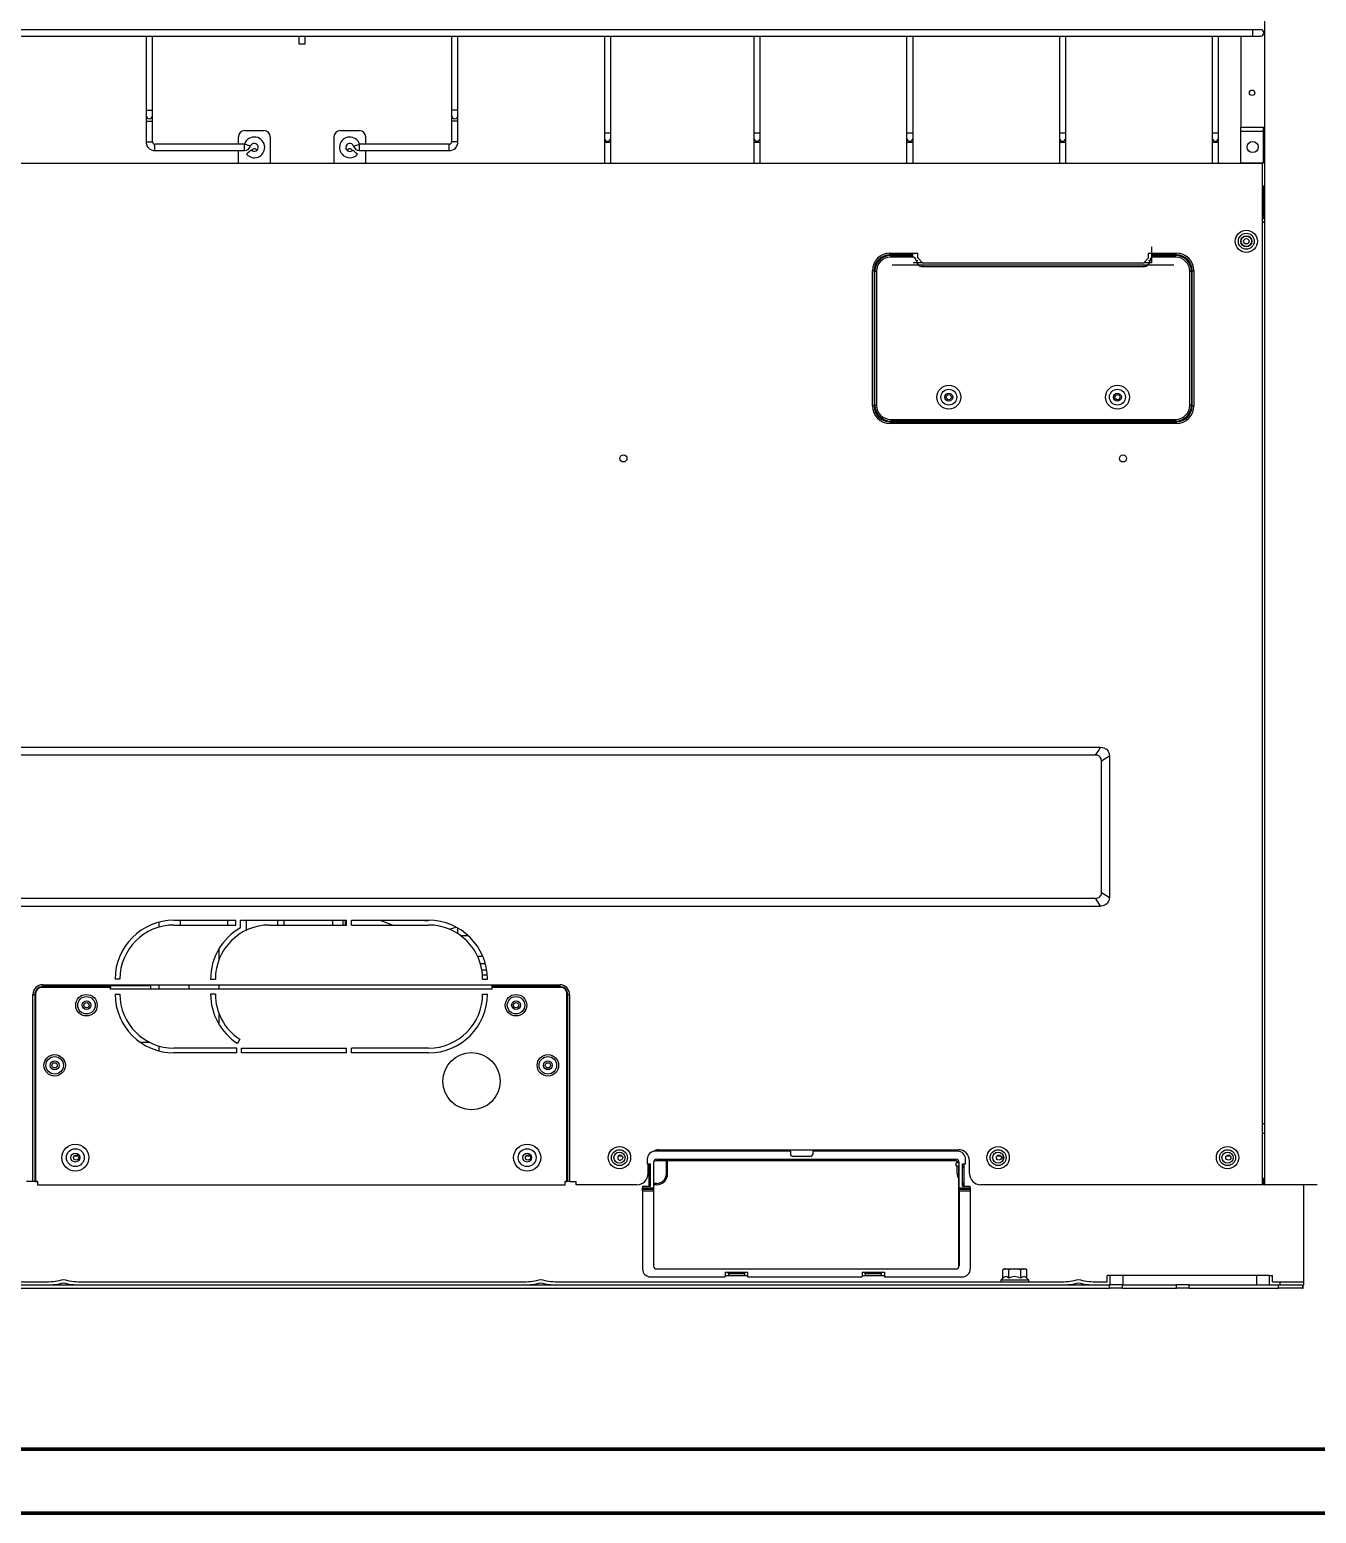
# Model space of a CAD drawing. Extents: x 594 to 813, y 174 to 240.
# Drawn here: x 733.66 to 741.77, y 173.79 to 183.15 of the extents above; entities that cross this region are included whole.
import ezdxf

# ---------------------------------------------------------------- set-up
doc = ezdxf.new("R2010")
doc.units = 0
doc.header["$MEASUREMENT"] = 0
doc.layers.add('AC.REF(S). PIPING', color=3, linetype='CONTINUOUS', lineweight=30)
doc.layers.add('UG-BORDER', color=20, linetype='CONTINUOUS', lineweight=80)
doc.layers.add('LG-Product', color=3, linetype='CONTINUOUS')

# ---------------------------------------------------------------- blocks, each defined once
blk = doc.blocks.new('UW1-2')
at = {"layer": 'LG-Product', "color": 3, "linetype": 'Continuous'}
for p, q in [((2356.92, 3231.21), (2356.92, 1782.69)), ((2349.4, 2510.96), (1150.65, 2510.96)), ((2351.9, 2510.96), (2349.4, 2510.96)), ((2349.4, 2510.37), (2349.4, 2510.96)), ((2349.4, 2508.96), (2349.4, 2510.37)), ((2349.4, 2507.54), (2349.4, 2508.96)), ((2349.4, 2506.95), (2349.4, 2507.54)), ((2353.74, 2510.96), (2351.9, 2510.96)), ((2354.41, 2510.96), (2353.74, 2510.96)), ((1150.65, 2506.95), (2349.4, 2506.95)), ((1651.72, 2506.95), (1651.72, 2460.31)), ((1655.73, 2460.31), (1655.73, 2506.95)), ((1748.02, 2506.95), (1748.02, 2501.93)), ((1748.02, 2501.93), (1748.6, 2501.93)), ((1748.6, 2501.93), (1750.02, 2501.93)), ((1750.02, 2501.93), (1751.44, 2501.93)), ((1751.44, 2501.93), (1752.03, 2501.93)), ((1752.03, 2501.93), (1752.03, 2506.95)), ((1844.32, 2506.95), (1844.32, 2460.31)), ((1848.33, 2460.31), (1848.33, 2506.95)), ((1940.62, 2506.95), (1940.62, 2445.76)), ((1944.63, 2445.76), (1944.63, 2506.95)), ((2034.92, 2506.95), (2034.92, 2445.76)), ((2038.93, 2445.76), (2038.93, 2506.95)), ((2131.22, 2506.95), (2131.22, 2445.76)), ((2135.23, 2445.76), (2135.23, 2506.95)), ((2227.52, 2506.95), (2227.52, 2445.76)), ((2231.53, 2445.76), (2231.53, 2506.95)), ((2323.82, 2506.95), (2323.82, 2445.76)), ((2327.83, 2445.76), (2327.83, 2506.95)), ((2341.87, 2506.95), (2341.87, 2449.47)), ((2349.4, 2506.95), (2351.9, 2506.95)), ((2351.9, 2506.95), (2353.74, 2506.95)), ((2353.74, 2506.95), (2354.41, 2506.95)), ((1651.72, 2460.31), (1651.72, 2457.83)), ((1651.72, 2460.31), (1652.3, 2460.31)), ((1651.72, 2457.83), (1651.72, 2456.8)), ((1651.72, 2456.8), (1651.72, 2455.78)), ((1651.72, 2455.78), (1651.72, 2453.29)), ((1651.72, 2453.29), (1651.72, 2440.25)), ((1651.72, 2453.29), (1652.3, 2453.29)), ((1652.3, 2460.31), (1653.72, 2460.31)), ((1652.3, 2453.29), (1653.72, 2453.29)), ((1653.72, 2460.31), (1655.14, 2460.31)), ((1653.72, 2453.29), (1655.14, 2453.29)), ((1655.14, 2460.31), (1655.73, 2460.31)), ((1655.14, 2453.29), (1655.73, 2453.29)), ((1655.73, 2457.83), (1655.73, 2460.31)), ((1655.73, 2456.8), (1655.73, 2457.83)), ((1655.73, 2455.78), (1655.73, 2456.8)), ((1655.73, 2453.29), (1655.73, 2455.78)), ((1655.73, 2440.25), (1655.73, 2453.29)), ((1844.32, 2460.31), (1844.32, 2457.83)), ((1844.9, 2460.31), (1844.32, 2460.31)), ((1844.32, 2457.83), (1844.32, 2456.8)), ((1844.32, 2456.8), (1844.32, 2455.78)), ((1844.32, 2455.78), (1844.32, 2453.29)), ((1844.32, 2453.29), (1844.32, 2440.25)), ((1844.9, 2453.29), (1844.32, 2453.29)), ((1846.32, 2460.31), (1844.9, 2460.31)), ((1846.32, 2453.29), (1844.9, 2453.29)), ((1847.74, 2460.31), (1846.32, 2460.31)), ((1847.74, 2453.29), (1846.32, 2453.29)), ((1848.33, 2460.31), (1847.74, 2460.31)), ((1848.33, 2453.29), (1847.74, 2453.29)), ((1848.33, 2457.83), (1848.33, 2460.31)), ((1848.33, 2456.8), (1848.33, 2457.83)), ((1848.33, 2455.78), (1848.33, 2456.8)), ((1848.33, 2453.29), (1848.33, 2455.78)), ((1848.33, 2440.25), (1848.33, 2453.29)), ((1709.9, 2438.75), (1709.9, 2443.35)), ((1713.91, 2447.36), (1725.95, 2447.36)), ((1729.96, 2443.35), (1729.96, 2426.7)), ((1770.09, 2443.35), (1770.09, 2426.7)), ((1774.1, 2447.36), (1786.14, 2447.36)), ((1790.15, 2438.75), (1790.15, 2443.35)), ((1940.62, 2445.76), (1940.62, 2443.63)), ((1941.2, 2445.76), (1940.62, 2445.76)), ((1940.62, 2443.63), (1940.62, 2442.75)), ((1940.62, 2442.75), (1940.62, 2441.87)), ((1940.62, 2441.87), (1940.62, 2439.74)), ((1942.62, 2445.76), (1941.2, 2445.76)), ((1944.04, 2445.76), (1942.62, 2445.76)), ((1944.63, 2445.76), (1944.04, 2445.76)), ((1944.63, 2443.63), (1944.63, 2445.76)), ((1944.63, 2442.75), (1944.63, 2443.63)), ((1944.63, 2441.87), (1944.63, 2442.75)), ((1944.63, 2439.74), (1944.63, 2441.87)), ((2034.92, 2445.76), (2034.92, 2443.63)), ((2035.5, 2445.76), (2034.92, 2445.76)), ((2034.92, 2443.63), (2034.92, 2442.75)), ((2034.92, 2442.75), (2034.92, 2441.87)), ((2034.92, 2441.87), (2034.92, 2439.74)), ((2036.92, 2445.76), (2035.5, 2445.76)), ((2038.34, 2445.76), (2036.92, 2445.76)), ((2038.93, 2445.76), (2038.34, 2445.76)), ((2038.93, 2443.63), (2038.93, 2445.76)), ((2038.93, 2442.75), (2038.93, 2443.63)), ((2038.93, 2441.87), (2038.93, 2442.75)), ((2038.93, 2439.74), (2038.93, 2441.87)), ((2131.22, 2445.76), (2131.22, 2443.63)), ((2131.8, 2445.76), (2131.22, 2445.76)), ((2131.22, 2443.63), (2131.22, 2442.75)), ((2131.22, 2442.75), (2131.22, 2441.87)), ((2131.22, 2441.87), (2131.22, 2439.74)), ((2133.22, 2445.76), (2131.8, 2445.76)), ((2134.64, 2445.76), (2133.22, 2445.76)), ((2135.23, 2445.76), (2134.64, 2445.76)), ((2135.23, 2443.63), (2135.23, 2445.76)), ((2135.23, 2442.75), (2135.23, 2443.63)), ((2135.23, 2441.87), (2135.23, 2442.75)), ((2135.23, 2439.74), (2135.23, 2441.87)), ((2227.52, 2445.76), (2227.52, 2443.63)), ((2228.1, 2445.76), (2227.52, 2445.76)), ((2227.52, 2443.63), (2227.52, 2442.75)), ((2227.52, 2442.75), (2227.52, 2441.87)), ((2227.52, 2441.87), (2227.52, 2439.74)), ((2229.52, 2445.76), (2228.1, 2445.76)), ((2230.94, 2445.76), (2229.52, 2445.76)), ((2231.53, 2445.76), (2230.94, 2445.76)), ((2231.53, 2443.63), (2231.53, 2445.76)), ((2231.53, 2442.75), (2231.53, 2443.63)), ((2231.53, 2441.87), (2231.53, 2442.75)), ((2231.53, 2439.74), (2231.53, 2441.87)), ((2323.82, 2445.76), (2323.82, 2443.63)), ((2324.41, 2445.76), (2323.82, 2445.76)), ((2323.82, 2443.63), (2323.82, 2442.75)), ((2323.82, 2442.75), (2323.82, 2441.87)), ((2323.82, 2441.87), (2323.82, 2439.74)), ((2325.82, 2445.76), (2324.41, 2445.76)), ((2327.24, 2445.76), (2325.82, 2445.76)), ((2327.83, 2445.76), (2327.24, 2445.76)), ((2327.83, 2443.63), (2327.83, 2445.76)), ((2327.83, 2442.75), (2327.83, 2443.63)), ((2327.83, 2441.87), (2327.83, 2442.75)), ((2327.83, 2439.74), (2327.83, 2441.87)), ((2341.87, 2446.97), (2341.87, 2449.47)), ((2341.87, 2449.47), (2356.12, 2449.47)), ((2341.87, 2426.9), (2341.87, 2446.97)), ((2341.87, 2446.97), (2356.12, 2446.97)), ((2356.12, 2426.9), (2356.12, 2449.47)), ((1651.72, 2440.25), (1652.3, 2440.25)), ((1652.3, 2440.25), (1653.72, 2440.25)), ((1653.72, 2440.25), (1655.14, 2440.25)), ((1655.14, 2440.25), (1655.73, 2440.25)), ((1713.73, 2438.75), (1657.23, 2438.75)), ((1657.23, 2438.16), (1657.23, 2438.75)), ((1657.23, 2436.74), (1657.23, 2438.16)), ((1657.23, 2435.32), (1657.23, 2436.74)), ((1657.23, 2434.73), (1657.23, 2435.32)), ((1657.23, 2434.73), (1713.73, 2434.73)), ((1709.9, 2426.7), (1709.9, 2434.73)), ((1714.28, 2438.57), (1713.73, 2438.75)), ((1713.73, 2438.16), (1713.73, 2438.75)), ((1713.73, 2436.74), (1713.73, 2438.16)), ((1713.73, 2435.32), (1713.73, 2436.74)), ((1713.73, 2434.73), (1713.73, 2435.32)), ((1715.63, 2438.13), (1714.28, 2438.57)), ((1715.5, 2432.8), (1715.06, 2432.4)), ((1716.56, 2433.74), (1715.5, 2432.8)), ((1716.98, 2437.69), (1715.63, 2438.13)), ((1717.62, 2434.68), (1716.56, 2433.74)), ((1717.54, 2437.51), (1716.98, 2437.69)), ((1718.06, 2435.07), (1717.62, 2434.68)), ((1781.99, 2435.07), (1782.43, 2434.68)), ((1782.43, 2434.68), (1783.49, 2433.74)), ((1782.5, 2437.51), (1783.06, 2437.69)), ((1783.06, 2437.69), (1784.41, 2438.13)), ((1783.49, 2433.74), (1784.55, 2432.8)), ((1784.41, 2438.13), (1785.76, 2438.57)), ((1784.55, 2432.8), (1784.99, 2432.4)), ((1785.76, 2438.57), (1786.32, 2438.75)), ((1842.81, 2438.75), (1786.32, 2438.75)), ((1786.32, 2438.16), (1786.32, 2438.75)), ((1786.32, 2436.74), (1786.32, 2438.16)), ((1786.32, 2435.32), (1786.32, 2436.74)), ((1786.32, 2434.73), (1786.32, 2435.32)), ((1786.32, 2434.73), (1842.81, 2434.73)), ((1790.15, 2426.7), (1790.15, 2434.73)), ((1842.81, 2438.16), (1842.81, 2438.75)), ((1842.81, 2436.74), (1842.81, 2438.16)), ((1842.81, 2435.32), (1842.81, 2436.74)), ((1842.81, 2434.73), (1842.81, 2435.32)), ((1844.9, 2440.25), (1844.32, 2440.25)), ((1846.32, 2440.25), (1844.9, 2440.25)), ((1847.74, 2440.25), (1846.32, 2440.25)), ((1848.33, 2440.25), (1847.74, 2440.25)), ((1940.62, 2439.74), (1940.62, 2426.7)), ((1941.2, 2439.74), (1940.62, 2439.74)), ((1942.62, 2439.74), (1941.2, 2439.74)), ((1944.04, 2439.74), (1942.62, 2439.74)), ((1944.63, 2439.74), (1944.04, 2439.74)), ((1944.63, 2426.7), (1944.63, 2439.74)), ((2034.92, 2439.74), (2034.92, 2426.7)), ((2035.5, 2439.74), (2034.92, 2439.74)), ((2036.92, 2439.74), (2035.5, 2439.74)), ((2038.34, 2439.74), (2036.92, 2439.74)), ((2038.93, 2439.74), (2038.34, 2439.74)), ((2038.93, 2426.7), (2038.93, 2439.74)), ((2131.22, 2439.74), (2131.22, 2426.7)), ((2131.8, 2439.74), (2131.22, 2439.74)), ((2133.22, 2439.74), (2131.8, 2439.74)), ((2134.64, 2439.74), (2133.22, 2439.74)), ((2135.23, 2439.74), (2134.64, 2439.74)), ((2135.23, 2426.7), (2135.23, 2439.74)), ((2227.52, 2439.74), (2227.52, 2426.7)), ((2228.1, 2439.74), (2227.52, 2439.74)), ((2229.52, 2439.74), (2228.1, 2439.74)), ((2230.94, 2439.74), (2229.52, 2439.74)), ((2231.53, 2439.74), (2230.94, 2439.74)), ((2231.53, 2426.7), (2231.53, 2439.74)), ((2323.82, 2439.74), (2323.82, 2426.7)), ((2324.41, 2439.74), (2323.82, 2439.74)), ((2325.82, 2439.74), (2324.41, 2439.74)), ((2327.24, 2439.74), (2325.82, 2439.74)), ((2327.83, 2439.74), (2327.24, 2439.74)), ((2327.83, 2426.7), (2327.83, 2439.74)), ((1143.63, 2426.7), (2355.42, 2426.7)), ((2341.87, 2426.9), (2356.12, 2426.9)), ((2343.08, 2426.69), (2343.08, 2426.9)), ((2355.42, 2426.7), (2355.42, 1782.69)), ((2356.92, 2426.9), (2356.12, 2426.9)), ((2355.92, 2412.45), (2355.42, 2412.45)), ((2355.92, 2412.45), (2355.92, 2391.59)), ((2355.92, 2390.12), (2355.4, 2390.12)), ((2355.92, 2390.12), (2355.4, 2390.12)), ((2355.92, 2391.59), (2355.42, 2391.59)), ((2356.92, 2389.29), (2355.42, 2389.29)), ((2355.92, 2390.12), (2355.92, 2390.12)), ((2120.68, 2370.02), (2138.24, 2370.02)), ((2120.68, 2369.31), (2120.68, 2370.02)), ((2120.68, 2369.02), (2120.68, 2369.31)), ((2135.23, 2369.02), (2120.68, 2369.02)), ((2120.68, 2368.88), (2120.68, 2369.02)), ((2120.68, 2368.5), (2120.68, 2368.88)), ((2121.19, 2368.52), (2135.23, 2368.52)), ((2121.19, 2368.22), (2121.19, 2368.52)), ((2121.19, 2367.51), (2121.19, 2368.22)), ((2135.23, 2367.51), (2121.19, 2367.51)), ((2135.23, 2367.83), (2135.23, 2368.12)), ((2135.23, 2367.51), (2135.23, 2367.83)), ((2138.24, 2367.01), (2138.24, 2370.02)), ((2138.24, 2367.01), (2141.25, 2364)), ((2280.68, 2364), (2283.69, 2367.01)), ((2283.69, 2367.01), (2283.69, 2370.02)), ((2283.69, 2370.02), (2301.25, 2370.02)), ((2285.7, 2374.03), (2285.7, 2364)), ((2285.7, 2369.04), (2286.2, 2369.04)), ((2285.7, 2368.52), (2286.7, 2368.52)), ((2286.2, 2369.02), (2286.2, 2369.04)), ((2301.25, 2369.02), (2286.2, 2369.02)), ((2286.2, 2368.88), (2286.2, 2369.02)), ((2286.2, 2369.02), (2286.2, 2369.02)), ((2286.2, 2368.52), (2286.2, 2368.88)), ((2286.7, 2368.52), (2300.75, 2368.52)), ((2286.7, 2368.52), (2286.7, 2368.22)), ((2286.7, 2368.22), (2286.7, 2367.51)), ((2300.75, 2367.51), (2286.7, 2367.51)), ((2300.75, 2368.52), (2300.75, 2368.22)), ((2300.75, 2368.22), (2300.75, 2367.51)), ((2301.25, 2369.31), (2301.25, 2370.02)), ((2301.25, 2369.02), (2301.25, 2369.31)), ((2301.25, 2368.88), (2301.25, 2369.02)), ((2301.25, 2368.5), (2301.25, 2368.88)), ((2109.65, 2273.72), (2109.65, 2358.99)), ((2110.36, 2358.99), (2109.65, 2358.99)), ((2110.65, 2358.99), (2110.36, 2358.99)), ((2110.65, 2358.99), (2110.65, 2273.72)), ((2110.79, 2358.99), (2110.65, 2358.99)), ((2111.17, 2358.99), (2110.79, 2358.99)), ((2111.15, 2274.22), (2111.15, 2358.49)), ((2111.45, 2358.49), (2111.15, 2358.49)), ((2112.16, 2358.49), (2111.45, 2358.49)), ((2112.16, 2358.49), (2112.16, 2274.22)), ((2299.64, 2362.5), (2122.09, 2362.5)), ((2141.25, 2364), (2135.23, 2364)), ((2137.24, 2365.51), (2137.95, 2365.51)), ((2137.95, 2365.51), (2138.24, 2365.51)), ((2141.25, 2364), (2280.68, 2364)), ((2141.25, 2362.5), (2141.25, 2362.2)), ((2141.25, 2362.2), (2141.25, 2361.5)), ((2280.68, 2361.5), (2141.25, 2361.5)), ((2285.7, 2364), (2280.68, 2364)), ((2280.68, 2362.5), (2280.68, 2362.2)), ((2280.68, 2362.2), (2280.68, 2361.5)), ((2283.69, 2365.51), (2283.99, 2365.51)), ((2283.99, 2365.51), (2284.7, 2365.51)), ((2309.77, 2274.22), (2309.77, 2358.49)), ((2310.48, 2358.49), (2309.77, 2358.49)), ((2310.78, 2358.49), (2310.48, 2358.49)), ((2310.76, 2358.99), (2311.14, 2358.99)), ((2310.78, 2358.49), (2310.78, 2274.22)), ((2311.14, 2358.99), (2311.28, 2358.99)), ((2311.28, 2273.72), (2311.28, 2358.99)), ((2311.28, 2358.99), (2311.57, 2358.99)), ((2311.57, 2358.99), (2312.28, 2358.99)), ((2312.28, 2358.99), (2312.28, 2273.72)), ((2110.36, 2273.72), (2109.65, 2273.72)), ((2110.65, 2273.72), (2110.36, 2273.72)), ((2110.79, 2273.72), (2110.65, 2273.72)), ((2111.17, 2273.72), (2110.79, 2273.72)), ((2111.45, 2274.22), (2111.15, 2274.22)), ((2112.16, 2274.22), (2111.45, 2274.22)), ((2310.48, 2274.22), (2309.77, 2274.22)), ((2310.78, 2274.22), (2310.48, 2274.22)), ((2310.76, 2273.72), (2311.14, 2273.72)), ((2311.14, 2273.72), (2311.28, 2273.72)), ((2311.28, 2273.72), (2311.57, 2273.72)), ((2311.57, 2273.72), (2312.28, 2273.72)), ((2120.68, 2264.2), (2120.68, 2263.83)), ((2121.19, 2265.2), (2300.75, 2265.2)), ((2121.19, 2265.2), (2121.19, 2264.49)), ((2121.19, 2264.49), (2121.19, 2264.19)), ((2300.75, 2264.19), (2121.19, 2264.19)), ((2300.75, 2265.2), (2300.75, 2264.49)), ((2300.75, 2264.49), (2300.75, 2264.19)), ((2301.25, 2264.2), (2301.25, 2263.83)), ((2120.68, 2263.83), (2120.68, 2263.69)), ((2120.68, 2263.69), (2301.25, 2263.69)), ((2120.68, 2263.69), (2120.68, 2263.4)), ((2120.68, 2263.4), (2120.68, 2262.69)), ((2301.25, 2262.69), (2120.68, 2262.69)), ((2301.25, 2263.83), (2301.25, 2263.69)), ((2301.25, 2263.69), (2301.25, 2263.4)), ((2301.25, 2263.4), (2301.25, 2262.69)), ((1245.54, 2058.55), (2253.5, 2058.55)), ((2252.12, 2056.34), (2253.5, 2058.55)), ((2253.5, 2058.55), (2255.64, 2058.19)), ((2255.64, 2058.19), (2257.17, 2057.33)), ((2250.36, 2053.54), (1248.68, 2053.54)), ((2250.36, 2053.54), (2252.12, 2056.34)), ((2251.35, 2053.42), (2250.36, 2053.54)), ((2252.4, 2053), (2251.35, 2053.42)), ((2253.28, 2052.24), (2252.4, 2053)), ((2253.86, 2051.22), (2253.28, 2052.24)), ((2254.1, 2049.79), (2253.86, 2051.22)), ((2256.31, 2051.18), (2254.1, 2049.79)), ((2254.1, 1967), (2254.1, 2049.79)), ((2259.12, 2052.94), (2256.31, 2051.18)), ((2257.17, 2057.33), (2258.32, 2056)), ((2258.32, 2056), (2258.95, 2054.42)), ((2258.95, 2054.42), (2259.12, 2052.94)), ((2259.12, 2052.94), (2259.12, 1963.85)), ((2252.8, 1964.07), (2253.57, 1964.96)), ((2253.57, 1964.96), (2253.99, 1966.01)), ((2253.99, 1966.01), (2254.1, 1967)), ((2254.1, 1967), (2256.91, 1965.24)), ((2256.91, 1965.24), (2259.12, 1963.85)), ((1245.54, 1958.24), (2253.5, 1958.24)), ((1248.68, 1963.25), (2250.36, 1963.25)), ((2250.36, 1963.25), (2251.78, 1963.5)), ((2251.74, 1961.05), (2250.36, 1963.25)), ((2253.5, 1958.24), (2251.74, 1961.05)), ((2251.78, 1963.5), (2252.8, 1964.07)), ((2254.99, 1958.41), (2253.5, 1958.24)), ((2256.56, 1959.04), (2254.99, 1958.41)), ((2257.89, 1960.19), (2256.56, 1959.04)), ((2258.75, 1961.71), (2257.89, 1960.19)), ((2259.12, 1963.85), (2258.75, 1961.71)), ((1659.64, 1948.14), (1659.64, 1945.01)), ((1669.27, 1949.41), (1708.19, 1949.41)), ((1669.27, 1946.4), (1708.19, 1946.4)), ((1673.11, 1949.41), (1673.11, 1946.4)), ((1703.2, 1946.4), (1703.2, 1949.41)), ((1708.19, 1946.4), (1708.19, 1949.41)), ((1711.2, 1949.41), (1778.11, 1949.41)), ((1711.2, 1944.61), (1711.2, 1949.41)), ((1714.81, 1949.41), (1714.81, 1943.1)), ((1714.81, 1949.41), (1714.81, 1943.1)), ((1729.46, 1946.4), (1778.11, 1946.4)), ((1734.78, 1946.4), (1734.78, 1949.41)), ((1738.6, 1949.41), (1738.6, 1946.4)), ((1769.5, 1946.4), (1769.5, 1949.41)), ((1775.83, 1949.41), (1775.83, 1946.4)), ((1777.12, 1949.41), (1777.12, 1947.9)), ((1777.12, 1947.9), (1777.12, 1946.4)), ((1778.11, 1946.4), (1778.11, 1949.41)), ((1781.12, 1946.4), (1781.12, 1949.41)), ((1781.12, 1949.41), (1829.77, 1949.41)), ((1781.12, 1946.4), (1829.77, 1946.4)), ((1799, 1949.41), (1807.41, 1946.4)), ((1805.21, 1946.79), (1805.21, 1947.19)), ((1805.21, 1946.4), (1805.21, 1946.79)), ((1806.5, 1946.4), (1806.5, 1946.73)), ((1843.01, 1943.73), (1847.28, 1945.02)), ((1848.34, 1940.9), (1848.34, 1944.43)), ((1854.99, 1939.53), (1850.3, 1939.53)), ((1697.71, 1924.76), (1697.71, 1931.52)), ((1860.64, 1926.79), (1863.94, 1926.79)), ((1865.59, 1922.03), (1862.46, 1922.03)), ((1863.38, 1918.11), (1865.01, 1918.11)), ((1865.01, 1918.11), (1866.43, 1918.11)), ((1586.51, 1908.78), (1629.15, 1908.78)), ((1586.51, 1908.78), (1586.51, 1907.93)), ((1629.15, 1908.78), (1869.9, 1908.78)), ((1629.15, 1908.78), (1629.15, 1907.93)), ((1635.16, 1912.3), (1632.16, 1912.3)), ((1654.62, 1905.88), (1654.62, 1908.78)), ((1659.64, 1908.79), (1659.64, 1905.88)), ((1678.6, 1908.78), (1678.6, 1905.88)), ((1692.34, 1912.3), (1695.35, 1912.3)), ((1697.71, 1905.88), (1697.71, 1908.78)), ((1863.76, 1915.1), (1866.78, 1915.1)), ((1863.88, 1912.3), (1866.89, 1912.3)), ((1869.9, 1908.78), (1912.53, 1908.78)), ((1869.9, 1907.93), (1869.9, 1908.78)), ((1912.53, 1907.93), (1912.53, 1908.78)), ((1580.29, 1784.7), (1580.29, 1902.56)), ((1580.29, 1902.56), (1581.14, 1902.56)), ((1581.14, 1902.56), (1581.5, 1902.56)), ((1581.5, 1902.56), (1581.5, 1784.7)), ((1581.62, 1902.56), (1581.5, 1902.56)), ((1581.9, 1902.56), (1581.62, 1902.56)), ((1581.9, 1902.56), (1581.9, 1784.7)), ((1582, 1903.07), (1582, 1784.7)), ((1629.15, 1907.08), (1586.01, 1907.08)), ((1586.51, 1907.93), (1586.51, 1907.58)), ((1629.15, 1907.58), (1586.51, 1907.58)), ((1586.51, 1907.46), (1586.51, 1907.58)), ((1586.51, 1907.18), (1586.51, 1907.46)), ((1629.15, 1907.18), (1586.51, 1907.18)), ((1629.15, 1908.37), (1638.46, 1908.37)), ((1629.15, 1907.93), (1629.15, 1907.58)), ((1629.15, 1907.58), (1629.15, 1907.46)), ((1629.15, 1907.46), (1629.15, 1907.18)), ((1629.15, 1907.18), (1629.15, 1907.08)), ((1629.15, 1905.88), (1629.15, 1907.08)), ((1869.9, 1905.88), (1629.15, 1905.88)), ((1632.16, 1902.87), (1635.16, 1902.87)), ((1638.46, 1908.37), (1646.99, 1908.37)), ((1646.99, 1908.37), (1654.63, 1908.37)), ((1695.35, 1902.87), (1692.34, 1902.87)), ((1863.88, 1902.87), (1866.89, 1902.87)), ((1869.9, 1907.58), (1869.9, 1907.93)), ((1912.53, 1907.58), (1869.9, 1907.58)), ((1869.9, 1907.46), (1869.9, 1907.58)), ((1869.9, 1907.18), (1869.9, 1907.46)), ((1869.9, 1907.18), (1869.9, 1907.08)), ((1912.53, 1907.18), (1869.9, 1907.18)), ((1913.03, 1907.08), (1869.9, 1907.08)), ((1869.9, 1905.88), (1869.9, 1907.08)), ((1912.53, 1907.58), (1912.53, 1907.93)), ((1912.53, 1907.58), (1912.53, 1907.46)), ((1912.53, 1907.46), (1912.53, 1907.18)), ((1917.04, 1784.7), (1917.04, 1903.07)), ((1917.14, 1784.7), (1917.14, 1902.56)), ((1917.43, 1902.56), (1917.14, 1902.56)), ((1917.54, 1902.56), (1917.43, 1902.56)), ((1917.54, 1784.7), (1917.54, 1902.56)), ((1917.54, 1902.56), (1917.9, 1902.56)), ((1917.9, 1902.56), (1918.75, 1902.56)), ((1918.75, 1902.56), (1918.75, 1784.7)), ((1697.71, 1883.64), (1697.71, 1890.4)), ((1651.12, 1872.37), (1648.11, 1872.37)), ((1654, 1872.37), (1651.12, 1872.37)), ((1710.73, 1874.36), (1709.22, 1871.75)), ((1659.64, 1870.15), (1659.64, 1867.02)), ((1708.8, 1868.76), (1669.27, 1868.76)), ((1708.8, 1865.75), (1669.27, 1865.75)), ((1708.8, 1865.75), (1708.8, 1868.76)), ((1711.81, 1865.75), (1711.81, 1868.76)), ((1711.81, 1868.76), (1778.11, 1868.76)), ((1778.11, 1865.75), (1711.81, 1865.75)), ((1778.11, 1865.75), (1778.11, 1868.76)), ((1781.12, 1865.75), (1781.12, 1868.76)), ((1829.77, 1868.76), (1781.12, 1868.76)), ((1829.77, 1865.75), (1781.12, 1865.75)), ((1904.24, 1856.46), (1905.78, 1856.46)), ((2356.92, 1821.14), (2355.42, 1821.14)), ((2355.42, 1815.12), (2356.92, 1815.12)), ((1608.84, 1800.75), (1606.33, 1800.75)), ((1893.72, 1800.75), (1891.21, 1800.75)), ((1951.86, 1800.75), (1949.39, 1800.75)), ((1950.57, 1801.35), (1951.19, 1801.26)), ((1951.33, 1798.29), (1950.73, 1798.14)), ((1951.19, 1801.26), (1951.73, 1800.93)), ((1951.84, 1798.67), (1951.33, 1798.29)), ((1951.73, 1800.93), (1952.1, 1800.43)), ((1952.16, 1799.2), (1951.84, 1798.67)), ((1952.1, 1800.43), (1952.25, 1799.82)), ((1952.25, 1799.82), (1952.16, 1799.2)), ((1967.7, 1798.74), (1967.7, 1795.73)), ((1971.71, 1796.74), (1971.71, 1780.69)), ((2057.99, 1803.76), (1972.72, 1803.76)), ((2161.81, 1797.74), (1973.22, 1797.74)), ((1973.72, 1798.74), (2162.31, 1798.74)), ((1975.22, 1804.76), (2163.82, 1804.76)), ((1979.74, 1789.71), (1979.74, 1797.74)), ((1980.54, 1789.71), (1980.54, 1797.74)), ((2057.99, 1803.76), (2057.99, 1801.75)), ((2058.99, 1800.75), (2071.03, 1800.75)), ((2163.32, 1803.76), (2072.03, 1803.76)), ((2072.03, 1803.76), (2072.03, 1801.75)), ((2164.32, 1796.53), (2162.43, 1796.53)), ((2162.43, 1794.53), (2162.43, 1796.53)), ((2163.12, 1796.53), (2163.12, 1797.25)), ((2164.32, 1780.69), (2164.32, 1796.74)), ((2168.33, 1795.73), (2168.33, 1798.74)), ((2170.84, 1789.71), (2170.84, 1797.74)), ((2190.65, 1800.75), (2188.15, 1800.75)), ((2192.16, 1798.45), (2192.16, 1801.04)), ((2335.3, 1800.75), (2332.79, 1800.75)), ((1967.7, 1795.73), (1969.71, 1795.73)), ((1968.2, 1789.71), (1968.2, 1795.73)), ((1968.7, 1795.73), (1968.7, 1781.69)), ((1968.7, 1793.73), (1969.41, 1793.73)), ((1969.2, 1793.73), (1969.2, 1795.73)), ((1969.41, 1793.73), (1969.71, 1793.73)), ((1969.71, 1781.69), (1969.71, 1795.73)), ((2162.43, 1794.53), (2164.32, 1794.53)), ((2163.12, 1789.71), (2163.12, 1794.53)), ((2163.82, 1794.53), (2163.82, 1730.53)), ((2166.33, 1781.69), (2166.33, 1795.73)), ((2166.33, 1795.73), (2168.33, 1795.73)), ((2166.33, 1794.53), (2167.33, 1794.53)), ((2166.33, 1793.73), (2166.62, 1793.73)), ((2166.62, 1793.73), (2167.33, 1793.73)), ((2167.33, 1795.73), (2167.33, 1781.69)), ((1580.29, 1784.7), (1576.28, 1784.7)), ((1581.14, 1784.7), (1580.29, 1784.7)), ((1581.5, 1784.7), (1581.14, 1784.7)), ((1581.62, 1784.7), (1581.5, 1784.7)), ((1581.9, 1784.7), (1581.62, 1784.7)), ((1581.9, 1784.7), (1583.2, 1784.7)), ((1583.2, 1784.7), (1582, 1784.7)), ((1583.2, 1784.7), (1583.2, 1782.69)), ((1583.2, 1782.69), (1915.84, 1782.69)), ((1915.84, 1782.69), (1915.84, 1784.7)), ((1915.84, 1784.7), (1917.04, 1784.7)), ((1917.14, 1784.7), (1915.84, 1784.7)), ((1917.43, 1784.7), (1917.14, 1784.7)), ((1917.54, 1784.7), (1917.43, 1784.7)), ((1917.9, 1784.7), (1917.54, 1784.7)), ((1918.75, 1784.7), (1917.9, 1784.7)), ((1918.75, 1784.7), (1922.76, 1784.7)), ((1922.76, 1782.69), (1922.76, 1784.7)), ((1961.18, 1782.69), (1922.76, 1782.69)), ((1964.69, 1781.69), (1969.71, 1781.69)), ((1964.69, 1781.69), (1964.69, 1780.69)), ((1964.69, 1780.69), (1971.71, 1780.69)), ((1964.69, 1779.98), (1964.69, 1780.69)), ((1964.69, 1779.68), (1964.69, 1779.98)), ((1964.69, 1779.39), (1964.69, 1779.68)), ((1971.71, 1779.68), (1964.69, 1779.68)), ((1964.69, 1778.68), (1964.69, 1779.39)), ((1964.69, 1778.68), (1964.69, 1729.53)), ((1971.71, 1778.68), (1964.69, 1778.68)), ((1969.41, 1783.7), (1968.7, 1783.7)), ((1969.2, 1782.69), (1968.7, 1782.69)), ((1969.07, 1782.69), (1968.7, 1782.69)), ((1969.2, 1782.69), (1969.07, 1782.69)), ((1969.2, 1781.69), (1969.2, 1783.69)), ((1969.71, 1783.7), (1969.41, 1783.7)), ((1973.52, 1783.49), (1971.71, 1783.49)), ((1973.52, 1782.69), (1971.71, 1782.69)), ((1971.71, 1780.69), (1971.71, 1779.98)), ((1971.71, 1779.98), (1971.71, 1779.68)), ((1971.71, 1779.68), (1971.71, 1779.39)), ((1971.71, 1779.39), (1971.71, 1778.68)), ((1971.71, 1778.68), (1971.71, 1731.53)), ((2164.32, 1780.69), (2171.34, 1780.69)), ((2164.32, 1779.98), (2164.32, 1780.69)), ((2164.32, 1779.68), (2164.32, 1779.98)), ((2171.34, 1779.68), (2164.32, 1779.68)), ((2164.32, 1779.39), (2164.32, 1779.68)), ((2164.32, 1778.68), (2164.32, 1779.39)), ((2171.34, 1778.68), (2164.32, 1778.68)), ((2164.32, 1778.68), (2164.32, 1731.53)), ((2166.62, 1783.7), (2166.33, 1783.7)), ((2166.57, 1782.69), (2166.33, 1782.69)), ((2166.33, 1781.69), (2171.34, 1781.69)), ((2166.82, 1782.69), (2166.57, 1782.69)), ((2167.33, 1783.7), (2166.62, 1783.7)), ((2166.82, 1783.7), (2166.82, 1782.69)), ((2166.82, 1782.69), (2167.33, 1782.69)), ((2171.34, 1780.69), (2171.34, 1781.69)), ((2171.34, 1780.69), (2171.34, 1779.98)), ((2171.34, 1779.98), (2171.34, 1779.68)), ((2171.34, 1779.68), (2171.34, 1779.39)), ((2171.34, 1779.39), (2171.34, 1778.68)), ((2171.34, 1778.68), (2171.34, 1729.53)), ((2355.42, 1782.69), (2177.86, 1782.69)), ((2355.42, 1786.7), (2356.12, 1786.7)), ((2356.12, 1782.69), (2356.12, 1786.7)), ((2356.12, 1782.69), (2356.92, 1782.69)), ((2390.02, 1782.69), (2356.92, 1782.69)), ((2381.7, 1721.5), (2381.7, 1782.69)), ((1270.93, 1721.5), (1589.12, 1721.5)), ((1609.99, 1721.5), (1890.06, 1721.5)), ((1910.93, 1721.5), (2229.12, 1721.5)), ((1969.71, 1724.51), (2016.86, 1724.51)), ((1973.72, 1729.53), (2162.31, 1729.53)), ((2016.86, 1727.52), (2030.9, 1727.52)), ((2016.86, 1727.52), (2016.86, 1724.51)), ((2016.86, 1725.51), (2030.91, 1725.51)), ((2018.87, 1727.23), (2018.87, 1727.52)), ((2018.87, 1726.52), (2018.87, 1727.23)), ((2018.87, 1726.52), (2018.87, 1725.51)), ((2028.9, 1726.52), (2018.87, 1726.52)), ((2028.9, 1727.52), (2028.9, 1727.23)), ((2028.9, 1727.23), (2028.9, 1726.52)), ((2028.9, 1726.52), (2028.9, 1725.51)), ((2030.9, 1727.52), (2030.9, 1724.51)), ((2030.9, 1724.51), (2103.13, 1724.51)), ((2103.13, 1727.52), (2117.17, 1727.52)), ((2103.13, 1727.52), (2103.13, 1724.51)), ((2103.13, 1725.51), (2117.17, 1725.51)), ((2105.14, 1727.23), (2105.14, 1727.52)), ((2105.14, 1726.52), (2105.14, 1727.23)), ((2105.14, 1726.52), (2105.14, 1725.51)), ((2115.17, 1726.52), (2105.14, 1726.52)), ((2115.17, 1727.52), (2115.17, 1727.23)), ((2115.17, 1727.23), (2115.17, 1726.52)), ((2115.17, 1726.52), (2115.17, 1725.51)), ((2117.17, 1727.52), (2117.17, 1724.51)), ((2117.17, 1724.51), (2166.33, 1724.51)), ((2191.9, 1723.73), (2190.65, 1722.5)), ((2190.65, 1722.5), (2190.65, 1721.5)), ((2191.18, 1722.5), (2190.65, 1722.5)), ((2192.71, 1722.5), (2191.18, 1722.5)), ((2192.91, 1729.53), (2191.9, 1728.94)), ((2193.65, 1729.52), (2191.9, 1728.94)), ((2191.9, 1723.73), (2191.9, 1728.94)), ((2192.74, 1724.39), (2191.9, 1723.73)), ((2195.04, 1722.5), (2192.71, 1722.5)), ((2193.99, 1724.7), (2192.74, 1724.39)), ((2192.91, 1729.53), (2193.13, 1729.53)), ((2193.13, 1729.53), (2193.78, 1729.53)), ((2193.78, 1729.53), (2193.65, 1729.52)), ((2194.74, 1729.37), (2193.78, 1729.53)), ((2193.78, 1729.53), (2196.17, 1729.53)), ((2194.87, 1724.37), (2193.99, 1724.7)), ((2195.67, 1728.94), (2194.74, 1729.37)), ((2195.67, 1723.73), (2194.87, 1724.37)), ((2197.91, 1722.5), (2195.04, 1722.5)), ((2196.36, 1729.13), (2195.67, 1728.94)), ((2195.67, 1723.73), (2195.67, 1728.94)), ((2196.43, 1724.07), (2195.67, 1723.73)), ((2196.17, 1729.53), (2199.43, 1729.53)), ((2199.43, 1729.53), (2196.36, 1729.13)), ((2199.26, 1724.71), (2196.43, 1724.07)), ((2200.95, 1722.5), (2197.91, 1722.5)), ((2201.94, 1724.25), (2199.26, 1724.71)), ((2200.25, 1729.5), (2199.43, 1729.53)), ((2199.43, 1729.53), (2202.69, 1729.53)), ((2203.19, 1728.94), (2200.25, 1729.5)), ((2203.82, 1722.5), (2200.95, 1722.5)), ((2203.19, 1723.73), (2201.94, 1724.25)), ((2202.69, 1729.53), (2205.08, 1729.53)), ((2204.94, 1729.52), (2203.19, 1728.94)), ((2203.19, 1723.73), (2203.19, 1728.94)), ((2204.03, 1724.39), (2203.19, 1723.73)), ((2206.15, 1722.5), (2203.82, 1722.5)), ((2205.28, 1724.7), (2204.03, 1724.39)), ((2205.08, 1729.53), (2204.94, 1729.52)), ((2206.04, 1729.37), (2205.08, 1729.53)), ((2205.08, 1729.53), (2205.73, 1729.53)), ((2206.16, 1724.37), (2205.28, 1724.7)), ((2205.73, 1729.53), (2205.95, 1729.53)), ((2206.96, 1728.94), (2205.95, 1729.53)), ((2206.96, 1728.94), (2206.04, 1729.37)), ((2207.68, 1722.5), (2206.15, 1722.5)), ((2206.96, 1723.73), (2206.16, 1724.37)), ((2206.96, 1723.73), (2206.96, 1728.94)), ((2208.21, 1722.5), (2206.96, 1723.73)), ((2208.21, 1722.5), (2207.68, 1722.5)), ((2208.21, 1721.5), (2208.21, 1722.5)), ((2249.99, 1721.5), (2257.61, 1721.5)), ((2259.62, 1725.51), (2257.61, 1725.51)), ((2257.61, 1721.5), (2257.61, 1725.51)), ((2259.62, 1719.5), (2259.62, 1725.51)), ((2260.23, 1725.51), (2259.62, 1725.51)), ((2261.97, 1725.51), (2260.23, 1725.51)), ((2264.57, 1725.51), (2261.97, 1725.51)), ((2267.64, 1725.51), (2264.57, 1725.51)), ((2267.64, 1719.5), (2267.64, 1725.51)), ((2351.91, 1725.51), (2267.64, 1725.51)), ((2351.91, 1719.5), (2351.91, 1725.51)), ((2354.98, 1725.51), (2351.91, 1725.51)), ((2357.58, 1725.51), (2354.98, 1725.51)), ((2359.32, 1725.51), (2357.58, 1725.51)), ((2359.93, 1725.51), (2359.32, 1725.51)), ((2359.93, 1719.5), (2359.93, 1725.51)), ((2359.93, 1725.51), (2361.94, 1725.51)), ((2361.94, 1721.5), (2361.94, 1725.51)), ((2361.94, 1721.5), (2366.65, 1721.5)), ((2366.65, 1721.5), (2370.55, 1721.5)), ((2366.65, 1719.5), (2366.65, 1721.5)), ((2370.55, 1721.5), (2374.17, 1721.5)), ((2374.17, 1721.5), (2377.29, 1721.5)), ((2377.29, 1721.5), (2379.68, 1721.5)), ((2379.68, 1721.5), (2381.19, 1721.5)), ((2381.19, 1721.5), (2381.7, 1721.5)), ((2381.7, 1719.5), (2381.7, 1721.5)), ((1240.03, 1719.5), (2259.22, 1719.5)), ((1240.03, 1717.49), (2259.22, 1717.49)), ((1592.93, 1719.68), (1592.93, 1719.54)), ((1592.93, 1719.54), (1592.93, 1719.5)), ((1906.31, 1719.56), (1906.31, 1719.76)), ((1906.31, 1719.5), (1906.31, 1719.56)), ((2259.22, 1719.5), (2259.62, 1719.5)), ((2259.22, 1717.49), (2259.22, 1719.5)), ((2259.83, 1717.49), (2259.22, 1717.49)), ((2260.19, 1719.5), (2259.62, 1719.5)), ((2261.29, 1719.5), (2259.62, 1719.5)), ((2261.57, 1717.49), (2259.83, 1717.49)), ((2261.83, 1719.5), (2260.19, 1719.5)), ((2263.99, 1719.5), (2261.29, 1719.5)), ((2264.17, 1717.49), (2261.57, 1717.49)), ((2264.3, 1719.5), (2261.83, 1719.5)), ((2267.24, 1719.5), (2263.99, 1719.5)), ((2267.24, 1717.49), (2264.17, 1717.49)), ((2267.24, 1719.5), (2264.3, 1719.5)), ((2267.24, 1719.5), (2301.35, 1719.5)), ((2267.24, 1717.49), (2267.24, 1719.5)), ((2267.24, 1717.49), (2301.35, 1717.49)), ((2304.42, 1719.5), (2301.35, 1719.5)), ((2301.35, 1717.49), (2301.35, 1719.5)), ((2304.42, 1717.49), (2301.35, 1717.49)), ((2307.02, 1719.5), (2304.42, 1719.5)), ((2307.02, 1717.49), (2304.42, 1717.49)), ((2308.76, 1719.5), (2307.02, 1719.5)), ((2308.76, 1717.49), (2307.02, 1717.49)), ((2309.37, 1719.5), (2308.76, 1719.5)), ((2309.37, 1717.49), (2308.76, 1717.49)), ((2309.37, 1719.5), (2365.75, 1719.5)), ((2309.37, 1717.49), (2309.37, 1719.5)), ((2309.37, 1717.49), (2365.75, 1717.49)), ((2365.75, 1719.5), (2366.2, 1719.5)), ((2365.75, 1717.49), (2365.75, 1719.5)), ((2369.64, 1717.49), (2365.75, 1717.49)), ((2366.2, 1719.5), (2366.65, 1719.5)), ((2366.63, 1719.5), (2366.65, 1719.5)), ((2366.65, 1719.5), (2370.55, 1719.5)), ((2373.27, 1717.49), (2369.64, 1717.49)), ((2370.55, 1719.5), (2374.17, 1719.5)), ((2376.39, 1717.49), (2373.27, 1717.49)), ((2374.17, 1719.5), (2377.29, 1719.5)), ((2378.78, 1717.49), (2376.39, 1717.49)), ((2377.29, 1719.5), (2379.68, 1719.5)), ((2380.28, 1717.49), (2378.78, 1717.49)), ((2379.68, 1719.5), (2381.19, 1719.5)), ((2380.8, 1717.49), (2380.28, 1717.49)), ((2380.78, 1717.49), (2381.2, 1717.49)), ((2380.8, 1719.5), (2380.8, 1717.49)), ((2381.19, 1719.5), (2381.7, 1719.5)), ((2381.2, 1717.49), (2381.2, 1719.5))]:
    blk.add_line(p, q, dxfattribs=at)
for centre, radius in [((2349, 2471.14), 1.71), ((2349.4, 2436.93), 3.51), ((2345.38, 2377.55), 7.02), ((2345.38, 2377.55), 5.02), ((2345.38, 2377.55), 3.51), ((2345.38, 2377.55), 3.31), ((2345.38, 2377.55), 1.71), ((2157.8, 2279.24), 7.52), ((2157.8, 2279.24), 5.02), ((2264.13, 2279.24), 7.52), ((2264.13, 2279.24), 5.02), ((2157.8, 2279.24), 2.51), ((2157.8, 2279.24), 1.61), ((2264.13, 2279.24), 2.51), ((2264.13, 2279.24), 1.61), ((1952.65, 2240.62), 2.25), ((2267.64, 2240.62), 2.25), ((1614.1, 1895.84), 6.77), ((1614.1, 1895.84), 5.5), ((1884.94, 1895.84), 6.77), ((1884.94, 1895.84), 5.5), ((1614.1, 1895.84), 2.76), ((1614.1, 1895.84), 1.66), ((1884.94, 1895.84), 2.76), ((1884.94, 1895.84), 1.66), ((1594.04, 1857.93), 6.77), ((1594.04, 1857.93), 5.5), ((1856.86, 1847.89), 18.06), ((1905.01, 1857.93), 6.77), ((1905.01, 1857.93), 5.5), ((1594.04, 1857.93), 2.76), ((1594.04, 1857.93), 1.66), ((1905.01, 1857.93), 2.76), ((1905.01, 1857.93), 1.66), ((1607.08, 1799.74), 8.53), ((1891.97, 1799.74), 8.53), ((1950.15, 1799.74), 7.02), ((2188.9, 1799.74), 7.02), ((2333.55, 1799.74), 7.02), ((1607.08, 1799.74), 5.63), ((1607.08, 1799.74), 2.76), ((1607.58, 1799.75), 1.61), ((1891.97, 1799.74), 5.63), ((1891.97, 1799.74), 2.76), ((1892.47, 1799.75), 1.61), ((1950.15, 1799.74), 5.02), ((1950.15, 1799.74), 3.51), ((2188.9, 1799.74), 5.02), ((2188.9, 1799.74), 3.51), ((2189.4, 1799.75), 1.61), ((2333.55, 1799.74), 5.02), ((2333.55, 1799.74), 3.51), ((2334.05, 1799.75), 1.61)]:
    blk.add_circle(centre, radius, dxfattribs=at)
for centre, radius, start, end in [((2354.41, 2508.96), 2.01, 270, 90), ((1653.72, 2456.8), 2.01, 180, 270), ((1653.72, 2456.8), 2.01, 270, 0), ((1846.32, 2456.8), 2.01, 180, 0), ((1713.91, 2443.35), 4.01, 90, 180), ((1719.93, 2436.74), 6.52, 0, 162.07979), ((1725.95, 2443.35), 4.01, 0, 90), ((1774.1, 2443.35), 4.01, 90, 180), ((1780.12, 2436.74), 6.52, 17.92021, 318.30988), ((1786.14, 2443.35), 4.01, 0, 90), ((1942.62, 2442.75), 2.01, 180, 0), ((2036.92, 2442.75), 2.01, 180, 0), ((2133.22, 2442.75), 2.01, 180, 0), ((2229.52, 2442.75), 2.01, 180, 0), ((2325.82, 2442.75), 2.01, 180, 0), ((1657.23, 2440.25), 5.52, 180, 270), ((1657.23, 2440.25), 1.5, 180, 270), ((1713.73, 2438.75), 4.01, 270, 342.07979), ((1719.93, 2436.74), 6.52, 221.69012, 0), ((1719.93, 2436.74), 2.51, 221.69011, 162.07979), ((1719.93, 2434.22), 1.61, 90, 161.01), ((1719.93, 2434.22), 1.61, 18.99, 90), ((1780.12, 2436.74), 2.51, 17.92021, 180), ((1780.12, 2436.74), 2.51, 180, 318.30989), ((1780.12, 2434.22), 1.61, 90, 161.01), ((1780.12, 2434.22), 1.61, 18.99, 90), ((1786.32, 2438.75), 4.01, 197.92021, 270), ((1842.81, 2440.25), 1.5, 270, 0), ((1842.81, 2440.25), 5.52, 270, 0), ((2120.68, 2358.99), 11.03, 90, 180), ((2120.68, 2358.99), 10.03, 90, 180), ((2121.19, 2358.49), 10.03, 90, 180), ((2121.19, 2358.49), 9.03, 90, 180), ((2135.23, 2365.51), 2.01, 0, 90), ((2286.7, 2365.51), 2.01, 90, 180), ((2286.7, 2365.51), 3.01, 90, 109.47234), ((2300.75, 2358.49), 10.03, 0, 90), ((2300.75, 2358.49), 9.03, 0, 90), ((2301.25, 2358.99), 11.03, 0, 90), ((2301.25, 2358.99), 10.03, 0, 90), ((2141.25, 2365.51), 4.01, 180, 270), ((2280.68, 2365.51), 4.01, 270, 0), ((2120.68, 2273.72), 11.03, 180, 270), ((2120.68, 2273.72), 10.03, 180, 270), ((2121.19, 2274.22), 10.03, 180, 270), ((2121.19, 2274.22), 9.03, 180, 270), ((2300.75, 2274.22), 9.03, 270, 0), ((2300.75, 2274.22), 10.03, 270, 0), ((2301.25, 2273.72), 11.03, 270, 0), ((2301.25, 2273.72), 10.03, 270, 0), ((1669.27, 1912.3), 37.12, 90, 180), ((1669.27, 1912.3), 34.11, 90, 180), ((1729.46, 1912.3), 34.11, 90, 180), ((1828.28, 1960.25), 11.03, 259.07063, 280.80562), ((1829.77, 1912.3), 37.12, 0, 90), ((1829.77, 1912.3), 34.11, 0, 90), ((1729.46, 1912.3), 37.12, 119.46266, 180), ((1586.51, 1902.56), 6.22, 90, 180), ((1912.53, 1902.56), 6.22, 0, 90), ((1586.51, 1902.56), 5.02, 90, 180), ((1586.51, 1902.56), 4.61, 164.53969, 180), ((1586.01, 1903.07), 4.01, 90, 180), ((1586.51, 1902.56), 4.61, 90, 105.43922), ((1669.27, 1902.87), 37.12, 180, 270), ((1669.27, 1902.87), 34.11, 180, 270), ((1729.46, 1902.87), 37.12, 180, 236.95942), ((1729.46, 1902.87), 34.11, 180, 236.69084), ((1829.77, 1902.87), 37.12, 270, 0), ((1829.77, 1902.87), 34.11, 270, 0), ((1912.53, 1902.56), 5.02, 0, 90), ((1912.53, 1902.56), 4.61, 74.56078, 90), ((1913.03, 1903.07), 4.01, 0, 90), ((1912.53, 1902.56), 4.61, 0, 15.46031), ((1950.65, 1799.75), 1.61, 92.82407, 272.79197), ((1972.72, 1798.74), 5.02, 90, 180), ((1975.22, 1797.74), 7.02, 90, 124.17609), ((1973.72, 1796.74), 2.01, 90, 180), ((1973.22, 1795.73), 2.01, 90, 137.0264), ((2058.99, 1801.75), 1, 180, 270), ((2071.03, 1801.75), 1, 270, 0), ((2161.81, 1795.73), 2.01, 23.56734, 90), ((2162.31, 1796.74), 2.01, 0, 90), ((2163.32, 1798.74), 5.02, 0, 90), ((2163.82, 1797.74), 7.02, 0, 90), ((1961.18, 1789.71), 7.02, 270, 0), ((1973.52, 1789.71), 7.02, 270, 0), ((1973.52, 1789.71), 6.22, 270, 0), ((2170.14, 1789.71), 7.02, 180, 205.77937), ((2177.86, 1789.71), 7.02, 180, 270), ((1973.72, 1731.53), 2.01, 180, 270), ((2162.31, 1731.53), 2.01, 270, 0), ((1589.12, 1759.62), 38.12, 270, 285.89043), ((1609.99, 1759.62), 38.12, 254.10957, 270), ((1890.06, 1759.62), 38.12, 270, 285.89043), ((1910.93, 1759.62), 38.12, 254.10957, 270), ((1969.71, 1729.53), 5.02, 180, 270), ((2161.81, 1730.53), 2.01, 349.53328, 0), ((2166.33, 1729.53), 5.02, 270, 0), ((2229.12, 1759.62), 38.12, 270, 285.89043), ((2249.99, 1759.62), 38.12, 254.10957, 270), ((1589.12, 1759.62), 40.13, 270, 285.07651), ((1609.99, 1759.62), 40.13, 254.92349, 270), ((1890.06, 1759.62), 40.13, 270, 285.07651), ((1910.93, 1759.62), 40.13, 254.92349, 270), ((2229.12, 1759.62), 40.13, 270, 285.07651), ((2249.99, 1759.62), 40.13, 254.92349, 270)]:
    blk.add_arc(centre, radius, start, end, dxfattribs=at)
blk = doc.blocks.new('UW1+UW1_1')
at = {"layer": 'LG-Product'}
blk.add_blockref('UW1-2', (1162.18, 1452.14), dxfattribs=at)
blk = doc.blocks.new('A$C5B2C3915')
at = {"layer": 'LG-Product'}
blk.add_blockref('UW1+UW1_1', (-4815.985, -5735.586), dxfattribs=at)

msp = doc.modelspace()

# ---------------------------------------------------------------- linework, layer by layer
at = {"layer": 'UG-BORDER', "color": 7}
for p, q in [((712.5177, 174.1989), (807.7088, 174.1989)), ((712.1133, 173.7945), (808.1133, 173.7945))]:
    msp.add_line(p, q, dxfattribs=at)

# ---------------------------------------------------------------- block references
at = {"layer": 'AC.REF(S). PIPING', "linetype": 'Continuous', "xscale": 0.0099999999999909, "yscale": 0.0099999999999909, "zscale": 0.0099999999999909}
msp.add_blockref('A$C5B2C3915', (754.4172, 200.8743), dxfattribs=at)

doc.saveas('drawing.dxf')
